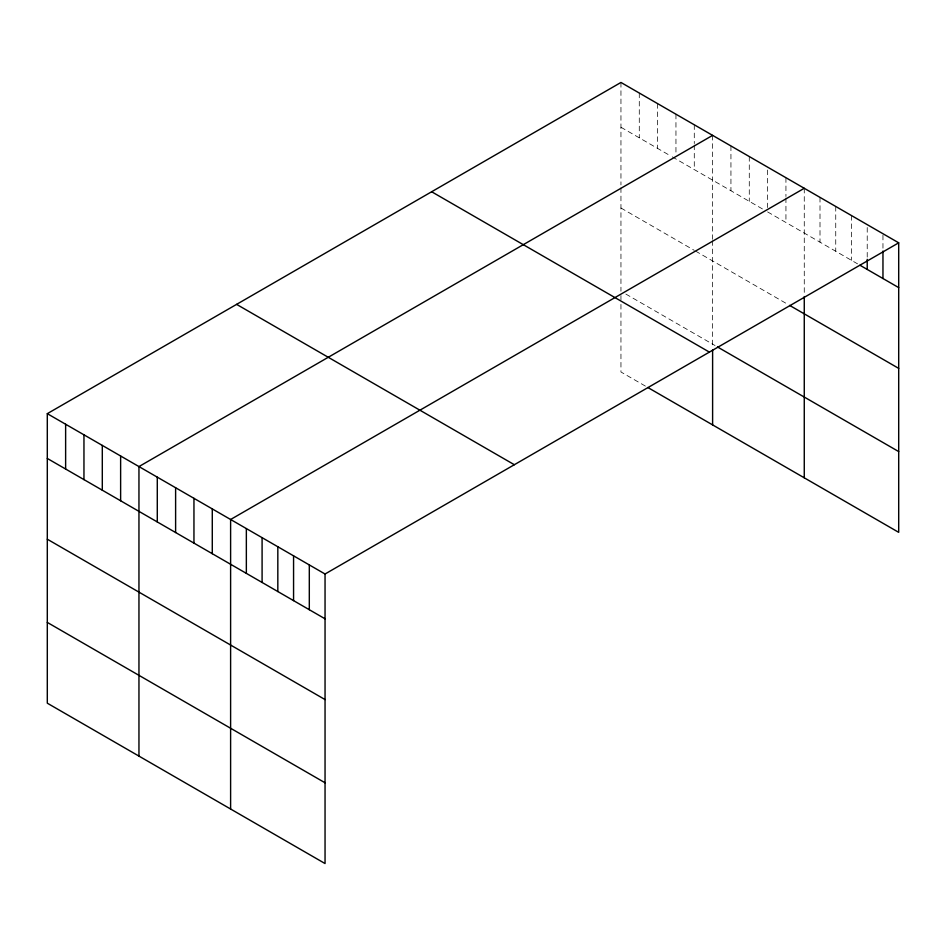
<?xml version="1.0" encoding="UTF-8"?>
<svg xmlns="http://www.w3.org/2000/svg" width="946" height="946" viewBox="0 0 946 946"><rect width="100%" height="100%" fill="white"/><g stroke="black" fill="none" stroke-linecap="round" stroke-linejoin="round"><path stroke-width="0.71" stroke-dasharray="4.73 3.55" d="M620.954 127.249L671.057 156.173M672.287 156.882L762.713 209.09M767.608 211.916L857.537 263.839M620.954 208.014L694.281 250.347M695.499 251.057L788.385 304.671M625.85 294.052L715.058 345.55M645.397 386.098L620.954 371.991L620.954 301.325M882.961 235.176L882.961 249.626M867.222 227.525L867.222 257.868M851.483 215.558L851.483 260.339M835.744 206.465L835.744 251.258M820.005 197.383L820.005 242.164M804.266 188.289L804.266 293.65M785.937 177.706L785.937 196.496M785.937 197.939L785.937 222.499M767.608 170.02L767.608 207.576M749.279 156.539L749.279 201.332M730.939 145.956L730.939 190.749M712.61 135.373L712.61 239.303M712.61 240.733L712.61 347.028M694.281 124.789L694.281 143.579M694.281 145.022L694.281 169.582M675.952 114.206L675.952 154.659M657.624 103.622L657.624 148.416M639.283 93.039L639.283 137.832M620.954 82.456L620.954 184.943M620.954 187.816L620.954 291.226M620.954 295.554L620.954 299.882"/><path stroke-width="1.42" d="M898.7 242.815L325.046 574.009L325.046 863.544L47.3 703.185L47.3 413.662L620.954 82.456L898.7 242.815L898.7 532.338L647.844 387.505M712.61 135.373L138.956 466.579L138.956 756.102M804.266 188.289L230.611 519.496L230.611 809.019M859.961 265.235L898.7 287.608M789.603 305.381L898.7 368.372M717.506 346.969L898.7 451.573M431.648 191.754L709.394 352.113M236.606 304.364L514.352 464.723M47.3 413.662L325.046 574.009M47.3 458.443L325.046 618.802M47.3 539.208L325.046 699.567M47.3 622.421L325.046 782.78M882.961 251.068L882.961 278.514M867.222 259.322L867.222 269.433M804.266 296.536L804.266 477.825M712.61 349.914L712.61 424.908M309.307 564.928L309.307 609.709M293.567 555.834L293.567 600.627M277.828 546.753L277.828 591.546M262.089 537.659L262.089 582.452M246.35 528.578L246.35 573.371M212.282 508.913L212.282 553.694M193.954 498.329L193.954 543.11M175.613 487.746L175.613 532.527M157.284 477.162L157.284 521.944M120.627 455.996L120.627 500.777M102.298 445.412L102.298 490.194M83.958 434.829L83.958 479.61M65.629 424.246L65.629 469.027"/></g></svg>
